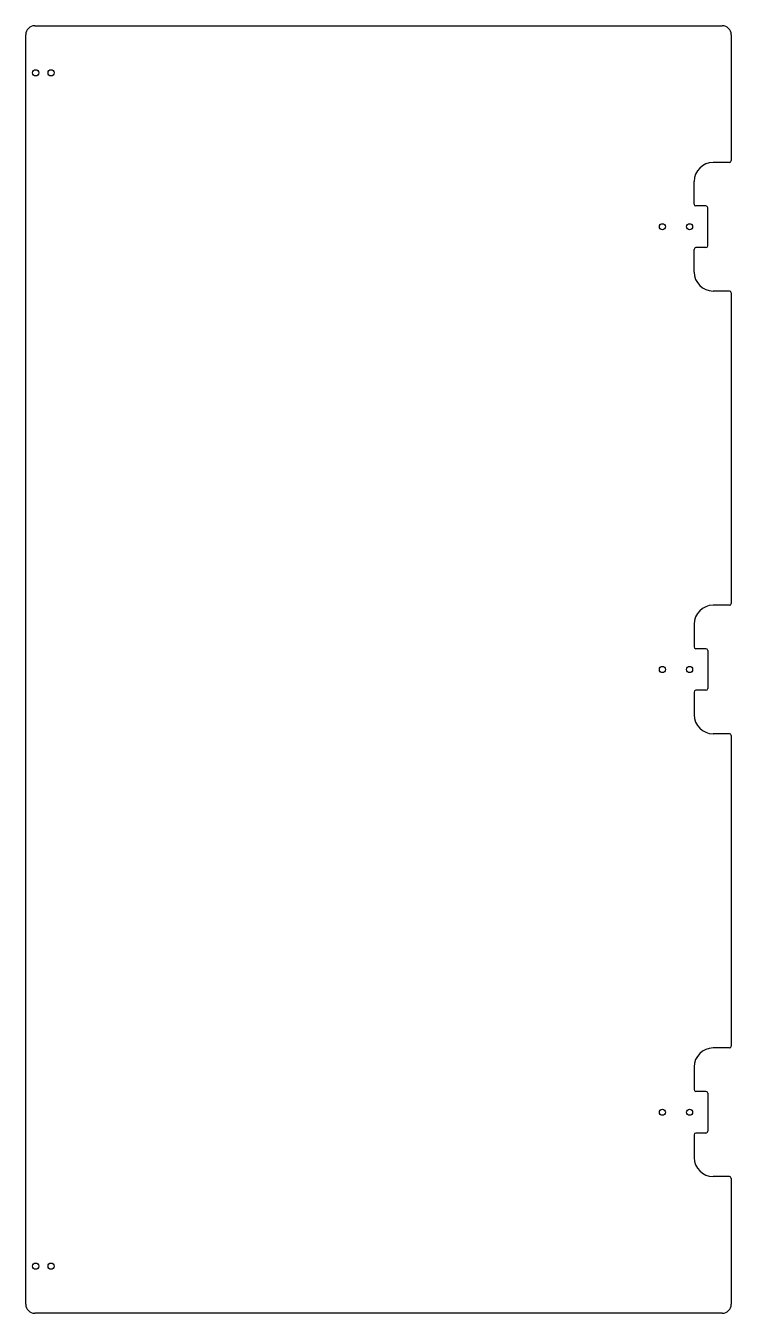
# Model space of a CAD drawing. Header units: millimetres. Extents: x -195 to 195, y -356 to 356.
import ezdxf

# ---------------------------------------------------------------- set-up
doc = ezdxf.new("R2010")
doc.units = ezdxf.units.MM

msp = doc.modelspace()

# ---------------------------------------------------------------- linework, layer by layer
at = {"color": 7, "linetype": 'Continuous', "lineweight": 25}
for p, q in [((-189.75, 355.5), (189.75, 355.5)), ((-194.75, -350.5), (-194.75, 350.5)), ((194.75, 350.5), (194.75, 281)), ((193.75, 280), (184.75, 280)), ((174.25, 257), (174.25, 269.5)), ((180.75, 256), (175.25, 256)), ((181.75, 234), (181.75, 255)), ((174.25, 219.5), (174.25, 232)), ((180.75, 233), (175.25, 233)), ((193.75, 209), (184.75, 209)), ((194.75, 208), (194.75, 36.5)), ((193.75, 35.5), (184.75, 35.5)), ((174.25, 25), (174.25, 12.5)), ((180.75, 11.5), (175.25, 11.5)), ((181.75, 10.5), (181.75, -10.5)), ((174.25, -12.5), (174.25, -25)), ((180.75, -11.5), (175.25, -11.5)), ((193.75, -35.5), (184.75, -35.5)), ((194.75, -36.5), (194.75, -208)), ((193.75, -209), (184.75, -209)), ((174.25, -219.5), (174.25, -232)), ((180.75, -233), (175.25, -233)), ((181.75, -234), (181.75, -255)), ((174.25, -257), (174.25, -269.5)), ((180.75, -256), (175.25, -256)), ((193.75, -280), (184.75, -280)), ((194.75, -281), (194.75, -350.5)), ((189.75, -355.5), (-189.75, -355.5))]:
    msp.add_line(p, q, dxfattribs=at)
for centre in [(-189.25, 329.5), (-180.75, 329.5), (156.75, 244.5), (171.75, 244.5), (156.75, 0), (171.75, 0), (156.75, -244.5), (171.75, -244.5), (-189.25, -329.5), (-180.75, -329.5)]:
    msp.add_circle(centre, 1.7, dxfattribs=at)
for centre, radius, start, end in [((-189.75, 350.5), 5, 90, 180), ((189.75, 350.5), 5, 0, 90), ((184.75, 269.5), 10.5, 90, 180), ((193.75, 281), 1, 270, 360), ((175.25, 257), 1, 180, 270), ((180.75, 255), 1, 360, 90), ((175.25, 232), 1, 90, 180), ((180.75, 234), 1, 270, 360), ((184.75, 219.5), 10.5, 180, 270), ((193.75, 208), 1, 0, 90), ((193.75, 36.5), 1, 270, 0), ((184.75, 25), 10.5, 90, 180), ((175.25, 12.5), 1, 180, 270), ((180.75, 10.5), 1, 0, 90), ((175.25, -12.5), 1, 90, 180), ((180.75, -10.5), 1, 270, 0), ((184.75, -25), 10.5, 180, 270), ((193.75, -36.5), 1, 0, 90), ((184.75, -219.5), 10.5, 90, 180), ((193.75, -208), 1, 270, 360), ((175.25, -232), 1, 180, 270), ((180.75, -234), 1, 0, 90), ((180.75, -255), 1, 270, 0), ((175.25, -257), 1, 90, 180), ((184.75, -269.5), 10.5, 180, 270), ((193.75, -281), 1, 0, 90), ((-189.75, -350.5), 5, 180, 270), ((189.75, -350.5), 5, 270, 0)]:
    msp.add_arc(centre, radius, start, end, dxfattribs=at)

doc.saveas('drawing.dxf')
